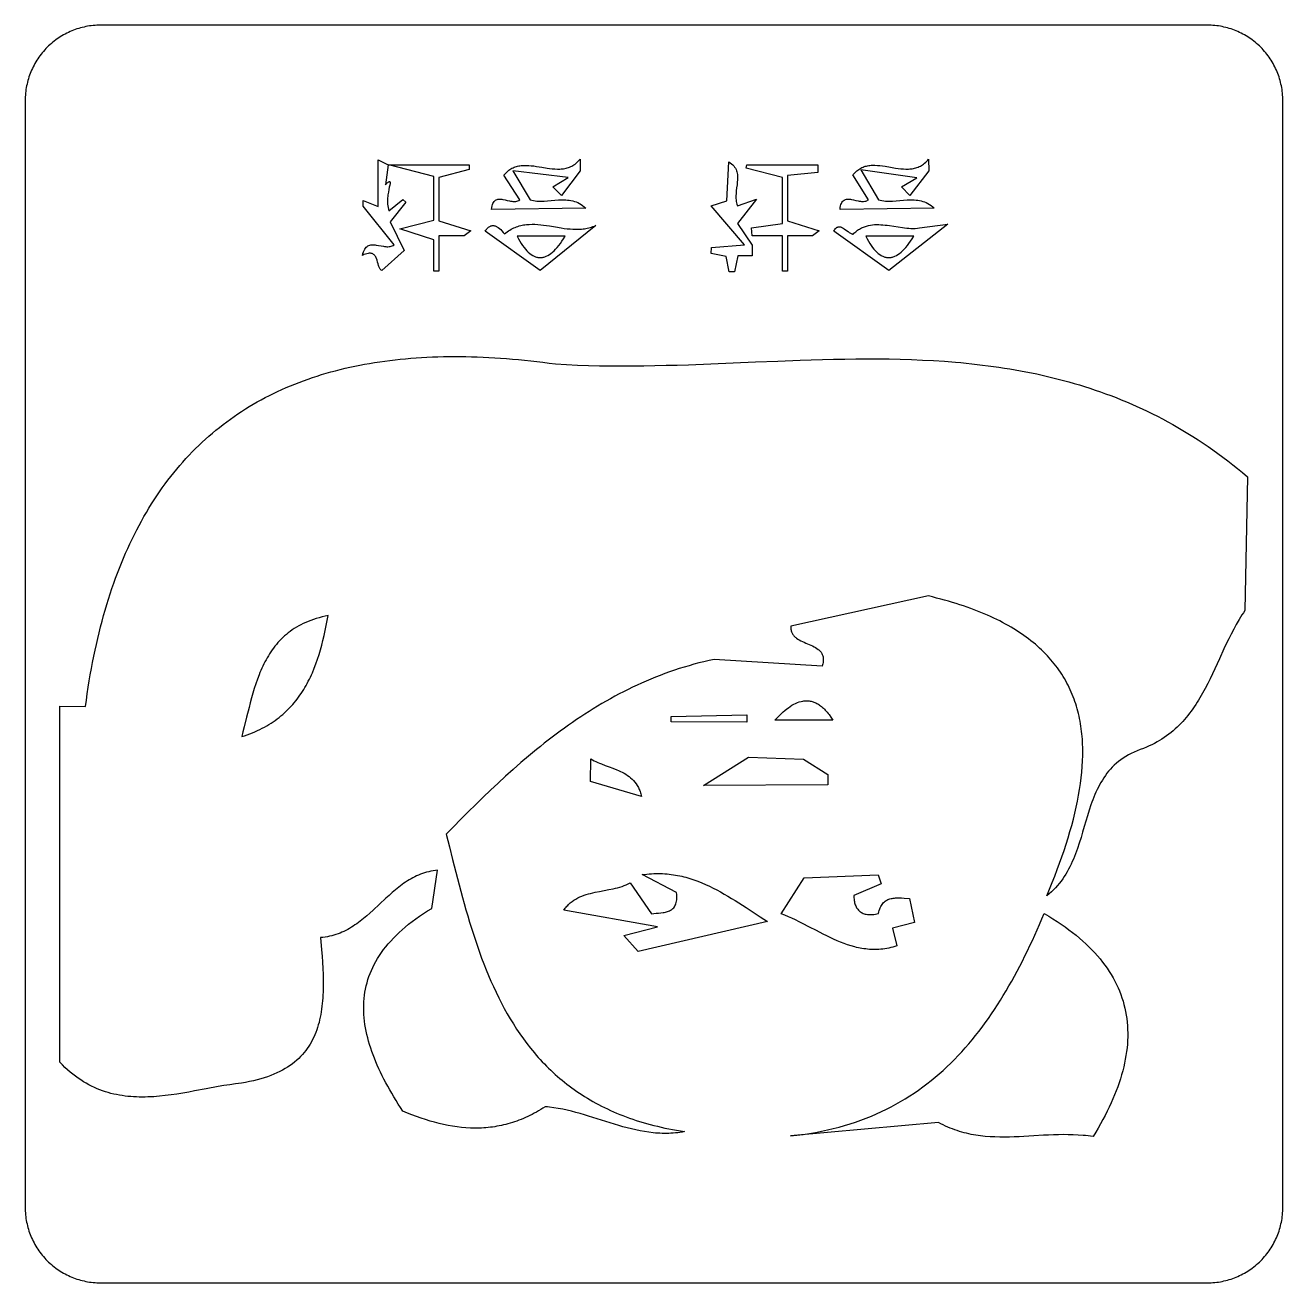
# Model space of a CAD drawing. Header units: metres. Extents: x 0 to 50, y 0 to 50.
import ezdxf

# ---------------------------------------------------------------- set-up
doc = ezdxf.new("R2010")
doc.units = ezdxf.units.M

msp = doc.modelspace()

# ---------------------------------------------------------------- linework, layer by layer
for points in [[(3, 0), (47, 0), (47, 0), (47.074492, 0.000924), (47.148761, 0.003687), (47.222779, 0.008277), (47.296513, 0.01468), (47.369934, 0.022884), (47.443009, 0.032877), (47.51571, 0.044646), (47.588004, 0.058177), (47.659861, 0.073458), (47.731251, 0.090477), (47.802143, 0.10922), (47.872505, 0.129676), (47.942308, 0.15183), (48.01152, 0.175671), (48.080111, 0.201186), (48.14805, 0.228361), (48.215307, 0.257185), (48.281849, 0.287645), (48.347648, 0.319727), (48.412671, 0.35342), (48.476889, 0.388709), (48.540271, 0.425584), (48.602785, 0.46403), (48.664402, 0.504035), (48.725089, 0.545587), (48.784818, 0.588672), (48.843556, 0.633279), (48.901274, 0.679394), (48.957939, 0.727004), (49.013523, 0.776097), (49.067994, 0.826659), (49.12132, 0.87868), (49.12132, 0.87868), (49.173341, 0.932006), (49.223903, 0.986477), (49.272996, 1.042061), (49.320606, 1.098726), (49.366721, 1.156444), (49.411328, 1.215182), (49.454413, 1.274911), (49.495965, 1.335598), (49.53597, 1.397215), (49.574416, 1.459729), (49.611291, 1.523111), (49.64658, 1.587329), (49.680273, 1.652352), (49.712355, 1.718151), (49.742815, 1.784693), (49.771639, 1.85195), (49.798814, 1.919889), (49.824329, 1.98848), (49.84817, 2.057692), (49.870324, 2.127495), (49.89078, 2.197857), (49.909523, 2.268749), (49.926542, 2.340139), (49.941823, 2.411996), (49.955354, 2.48429), (49.967123, 2.556991), (49.977116, 2.630066), (49.98532, 2.703487), (49.991723, 2.777221), (49.996313, 2.851239), (49.999076, 2.925508), (50, 3), (50, 47), (50, 47), (49.999076, 47.074492), (49.996313, 47.148761), (49.991723, 47.222779), (49.98532, 47.296513), (49.977116, 47.369934), (49.967123, 47.443009), (49.955354, 47.51571), (49.941823, 47.588004), (49.926542, 47.659861), (49.909523, 47.731251), (49.89078, 47.802143), (49.870324, 47.872505), (49.84817, 47.942308), (49.824329, 48.01152), (49.798814, 48.080111), (49.771639, 48.14805), (49.742815, 48.215307), (49.712355, 48.281849), (49.680273, 48.347648), (49.64658, 48.412671), (49.611291, 48.476889), (49.574416, 48.540271), (49.53597, 48.602785), (49.495965, 48.664402), (49.454413, 48.725089), (49.411328, 48.784818), (49.366721, 48.843556), (49.320606, 48.901274), (49.272996, 48.957939), (49.223903, 49.013523), (49.173341, 49.067994), (49.12132, 49.12132), (49.12132, 49.12132), (49.067994, 49.173341), (49.013523, 49.223903), (48.957939, 49.272996), (48.901274, 49.320606), (48.843556, 49.366721), (48.784818, 49.411328), (48.725089, 49.454413), (48.664402, 49.495965), (48.602785, 49.53597), (48.540271, 49.574416), (48.476889, 49.611291), (48.412671, 49.64658), (48.347648, 49.680273), (48.281849, 49.712355), (48.215307, 49.742815), (48.14805, 49.771639), (48.080111, 49.798814), (48.01152, 49.824329), (47.942308, 49.84817), (47.872505, 49.870324), (47.802143, 49.89078), (47.731251, 49.909523), (47.659861, 49.926542), (47.588004, 49.941823), (47.51571, 49.955354), (47.443009, 49.967123), (47.369934, 49.977116), (47.296513, 49.98532), (47.222779, 49.991723), (47.148761, 49.996313), (47.074492, 49.999076), (47, 50), (3, 50), (3, 50), (2.925508, 49.999076), (2.851239, 49.996313), (2.777221, 49.991723), (2.703487, 49.98532), (2.630066, 49.977116), (2.556991, 49.967123), (2.48429, 49.955354), (2.411996, 49.941823), (2.340139, 49.926542), (2.268749, 49.909523), (2.197857, 49.89078), (2.127495, 49.870324), (2.057692, 49.84817), (1.98848, 49.824329), (1.919889, 49.798814), (1.85195, 49.771639), (1.784693, 49.742815), (1.718151, 49.712355), (1.652352, 49.680273), (1.587329, 49.64658), (1.523111, 49.611291), (1.459729, 49.574416), (1.397215, 49.53597), (1.335598, 49.495965), (1.274911, 49.454413), (1.215182, 49.411328), (1.156444, 49.366721), (1.098726, 49.320606), (1.042061, 49.272996), (0.986477, 49.223903), (0.932006, 49.173341), (0.87868, 49.12132), (0.87868, 49.12132), (0.826659, 49.067994), (0.776097, 49.013523), (0.727004, 48.957939), (0.679394, 48.901274), (0.633279, 48.843556), (0.588672, 48.784818), (0.545587, 48.725089), (0.504035, 48.664402), (0.46403, 48.602785), (0.425584, 48.540271), (0.388709, 48.476889), (0.35342, 48.412671), (0.319727, 48.347648), (0.287645, 48.281849), (0.257185, 48.215307), (0.228361, 48.14805), (0.201186, 48.080111), (0.175671, 48.01152), (0.15183, 47.942308), (0.129676, 47.872505), (0.10922, 47.802143), (0.090477, 47.731251), (0.073458, 47.659861), (0.058177, 47.588004), (0.044646, 47.51571), (0.032877, 47.443009), (0.022884, 47.369934), (0.01468, 47.296513), (0.008277, 47.222779), (0.003687, 47.148761), (0.000924, 47.074492), (0, 47), (0, 3), (0, 3), (0.000924, 2.925508), (0.003687, 2.851239), (0.008277, 2.777221), (0.01468, 2.703487), (0.022884, 2.630066), (0.032877, 2.556991), (0.044646, 2.48429), (0.058177, 2.411996), (0.073458, 2.340139), (0.090477, 2.268749), (0.10922, 2.197857), (0.129676, 2.127495), (0.15183, 2.057692), (0.175671, 1.98848), (0.201186, 1.919889), (0.228361, 1.85195), (0.257185, 1.784694), (0.287645, 1.718151), (0.319727, 1.652352), (0.35342, 1.587329), (0.388709, 1.523111), (0.425584, 1.459729), (0.46403, 1.397215), (0.504035, 1.335598), (0.545587, 1.274911), (0.588672, 1.215182), (0.633279, 1.156444), (0.679394, 1.098726), (0.727004, 1.042061), (0.776097, 0.986477), (0.826659, 0.932006), (0.87868, 0.87868), (0.87868, 0.87868), (0.932006, 0.826659), (0.986477, 0.776097), (1.042061, 0.727004), (1.098726, 0.679394), (1.156444, 0.633279), (1.215182, 0.588672), (1.274911, 0.545587), (1.335598, 0.504035), (1.397215, 0.46403), (1.459729, 0.425584), (1.523111, 0.388709), (1.587329, 0.35342), (1.652352, 0.319727), (1.718151, 0.287645), (1.784693, 0.257185), (1.85195, 0.228361), (1.919889, 0.201186), (1.98848, 0.175671), (2.057692, 0.15183), (2.127495, 0.129676), (2.197857, 0.10922), (2.268749, 0.090477), (2.340139, 0.073458), (2.411996, 0.058177), (2.48429, 0.044646), (2.556991, 0.032877), (2.630066, 0.022884), (2.703487, 0.01468), (2.777221, 0.008277), (2.851239, 0.003687), (2.925508, 0.000924), (3, 0)], [(14.437426, 44.445166), (14.320734, 43.657373), (14.320734, 43.657373), (14.394664, 43.725554), (14.423727, 43.74934), (14.44795, 43.766592), (14.467653, 43.777565), (14.483158, 43.782511), (14.494785, 43.781683), (14.499244, 43.779182), (14.502855, 43.775333), (14.507688, 43.763715), (14.509606, 43.747082), (14.508928, 43.725686), (14.505977, 43.699781), (14.494534, 43.635453), (14.477844, 43.556121), (14.458472, 43.463809), (14.438984, 43.36054), (14.421945, 43.248338), (14.415147, 43.189518), (14.409923, 43.129224), (14.406595, 43.067708), (14.405483, 43.005224), (14.406908, 42.942023), (14.41119, 42.878359), (14.418651, 42.814485), (14.429612, 42.750653), (14.444392, 42.687117), (14.463313, 42.62413), (15.017829, 43.064131), (15.129036, 42.968128), (14.517785, 42.174886), (15.069406, 41.046475), (14.18117, 40.249212), (14.18117, 40.249212), (14.158259, 40.261692), (14.137818, 40.278061), (14.119589, 40.297972), (14.103318, 40.321073), (14.088749, 40.347018), (14.075627, 40.375457), (14.063696, 40.40604), (14.052701, 40.43842), (14.032496, 40.507172), (14.012969, 40.578922), (13.992076, 40.650877), (13.967773, 40.720248), (13.953705, 40.753091), (13.938017, 40.784242), (13.920456, 40.81335), (13.900765, 40.840068), (13.878688, 40.864046), (13.853972, 40.884936), (13.826359, 40.902388), (13.795594, 40.916053), (13.761423, 40.925583), (13.723589, 40.930629), (13.681838, 40.930842), (13.635913, 40.925873), (13.585559, 40.915373), (13.530522, 40.898992), (13.470544, 40.876383), (13.405371, 40.847197), (13.405371, 40.847197), (13.424588, 40.920717), (13.446539, 40.9857), (13.471082, 41.042609), (13.498075, 41.091911), (13.527375, 41.13407), (13.558841, 41.169551), (13.592329, 41.198818), (13.627697, 41.222336), (13.664803, 41.240571), (13.703504, 41.253986), (13.743659, 41.263048), (13.785123, 41.26822), (13.827756, 41.269967), (13.871415, 41.268755), (13.915956, 41.265049), (13.961239, 41.259312), (14.053457, 41.243607), (14.146929, 41.22536), (14.240517, 41.20829), (14.286998, 41.201358), (14.33308, 41.196115), (14.378622, 41.193025), (14.42348, 41.192554), (14.467512, 41.195165), (14.510577, 41.201325), (14.552531, 41.211497), (14.593232, 41.226147), (14.632537, 41.245739), (14.670305, 41.270738), (13.43328, 42.804631), (13.43328, 43.023158), (14.035768, 42.794249), (14.035768, 44.646328), (14.437426, 44.445166)], [(22.060959, 44.676304), (22.068939, 44.204621), (21.316199, 43.227765), (20.97693, 43.567596), (21.594164, 43.93855), (19.394103, 44.208801), (20.071127, 43.05648), (20.071127, 43.05648), (20.138614, 43.038855), (20.206845, 43.025113), (20.275756, 43.014912), (20.345286, 43.007911), (20.41537, 43.003769), (20.485945, 43.002144), (20.556949, 43.002695), (20.628317, 43.005079), (20.771894, 43.013984), (20.916171, 43.026127), (21.060642, 43.038777), (21.2048, 43.0492), (21.276604, 43.052723), (21.34814, 43.054666), (21.419344, 43.054686), (21.490155, 43.052442), (21.560507, 43.047592), (21.630339, 43.039796), (21.699587, 43.028711), (21.768187, 43.013996), (21.836077, 42.995309), (21.903192, 42.97231), (21.96947, 42.944656), (22.034848, 42.912007), (22.099262, 42.87402), (22.162649, 42.830354), (22.224946, 42.780667), (22.286089, 42.724619), (18.540552, 42.676399), (18.540552, 42.676399), (18.54937, 42.748216), (18.561567, 42.811597), (18.576974, 42.866998), (18.595423, 42.914878), (18.616746, 42.955692), (18.640773, 42.989897), (18.667336, 43.01795), (18.696267, 43.040308), (18.727397, 43.057427), (18.760558, 43.069764), (18.79558, 43.077777), (18.832296, 43.081921), (18.870536, 43.082654), (18.910132, 43.080432), (18.950916, 43.075712), (18.992718, 43.068952), (19.078706, 43.051133), (19.166746, 43.030631), (19.25549, 43.0111), (19.299704, 43.002841), (19.343589, 42.996194), (19.386975, 42.991617), (19.429695, 42.989566), (19.471579, 42.990499), (19.512459, 42.994872), (19.552166, 43.003141), (19.590532, 43.015764), (19.627388, 43.033197), (19.662565, 43.055897), (19.030146, 44.032675), (19.030146, 44.032675), (19.067226, 44.078526), (19.10525, 44.120959), (19.144191, 44.160083), (19.184017, 44.19601), (19.224698, 44.228849), (19.266205, 44.258711), (19.308508, 44.285706), (19.351577, 44.309945), (19.395381, 44.331539), (19.439891, 44.350597), (19.485077, 44.36723), (19.530909, 44.381549), (19.577357, 44.393664), (19.624391, 44.403686), (19.67198, 44.411724), (19.720096, 44.41789), (19.768707, 44.422294), (19.817785, 44.425046), (19.917219, 44.426036), (20.018158, 44.421745), (20.120362, 44.413056), (20.223591, 44.400852), (20.327606, 44.386016), (20.537034, 44.351987), (20.746728, 44.318036), (20.851075, 44.303299), (20.95477, 44.291232), (21.057573, 44.282718), (21.159244, 44.278642), (21.259543, 44.279886), (21.309103, 44.28278), (21.358231, 44.287335), (21.406896, 44.293662), (21.455068, 44.301872), (21.502717, 44.312074), (21.549814, 44.32438), (21.596328, 44.338899), (21.642229, 44.355743), (21.687488, 44.375021), (21.732074, 44.396844), (21.775958, 44.421322), (21.81911, 44.448567), (21.861499, 44.478688), (21.903095, 44.511796), (21.94387, 44.548001), (21.983792, 44.587413), (22.022832, 44.630144), (22.060959, 44.676304)], [(27.970158, 44.562924), (27.970158, 44.562924), (28.030588, 44.526142), (28.084058, 44.487236), (28.130945, 44.446305), (28.171624, 44.403447), (28.206472, 44.358761), (28.235863, 44.312345), (28.260174, 44.264298), (28.279782, 44.214718), (28.295061, 44.163703), (28.306387, 44.111353), (28.314137, 44.057765), (28.318686, 44.003039), (28.32041, 43.947272), (28.319685, 43.890563), (28.316887, 43.83301), (28.312392, 43.774713), (28.299813, 43.656276), (28.284956, 43.536041), (28.270827, 43.414795), (28.260433, 43.293326), (28.257576, 43.232754), (28.256781, 43.172421), (28.258423, 43.112427), (28.262878, 43.052869), (28.270522, 42.993846), (28.281732, 42.935457), (28.296881, 42.8778), (28.316348, 42.820973), (29.077078, 43.08599), (28.325156, 42.110195), (28.897135, 41.253171), (28.897135, 40.824247), (28.328119, 40.824247), (28.200945, 40.198902), (27.986692, 40.198902), (27.865182, 40.796394), (27.268679, 40.918105), (27.280221, 41.160347), (28.591905, 41.260601), (27.279099, 42.81347), (27.892989, 43.022343), (27.970158, 44.562924)], [(35.91818, 44.676304), (35.92616, 44.204621), (35.17342, 43.227765), (34.834151, 43.567596), (35.442806, 43.933394), (33.224539, 44.254454), (33.928348, 43.05648), (33.928348, 43.05648), (33.995835, 43.038855), (34.064066, 43.025113), (34.132977, 43.014912), (34.202507, 43.007911), (34.272591, 43.003769), (34.343166, 43.002144), (34.41417, 43.002695), (34.485538, 43.005079), (34.629115, 43.013984), (34.773392, 43.026127), (34.917863, 43.038777), (35.062021, 43.0492), (35.133825, 43.052723), (35.205361, 43.054666), (35.276565, 43.054686), (35.347376, 43.052442), (35.417728, 43.047592), (35.48756, 43.039796), (35.556808, 43.028711), (35.625408, 43.013996), (35.693298, 42.995309), (35.760413, 42.97231), (35.826691, 42.944656), (35.892069, 42.912007), (35.956483, 42.87402), (36.01987, 42.830354), (36.082167, 42.780667), (36.14331, 42.724619), (32.397773, 42.676399), (32.397773, 42.676399), (32.406591, 42.748216), (32.41879, 42.811598), (32.434203, 42.867004), (32.452663, 42.91489), (32.474004, 42.955715), (32.498058, 42.989938), (32.524658, 43.018015), (32.553639, 43.040404), (32.584833, 43.057564), (32.618073, 43.069953), (32.653193, 43.078028), (32.690026, 43.082247), (32.728404, 43.083069), (32.768161, 43.08095), (32.809131, 43.07635), (32.851146, 43.069725), (32.937645, 43.052235), (33.026323, 43.032142), (33.115847, 43.013111), (33.160509, 43.005138), (33.204882, 42.998804), (33.248799, 42.994568), (33.292093, 42.992885), (33.334598, 42.994216), (33.376146, 42.999017), (33.416571, 43.007747), (33.455706, 43.020863), (33.493384, 43.038823), (33.529439, 43.062086), (32.907, 44.045109), (32.907, 44.045109), (32.943173, 44.090387), (32.98032, 44.132263), (33.018411, 44.17085), (33.057414, 44.206255), (33.0973, 44.23859), (33.138039, 44.267965), (33.179599, 44.29449), (33.22195, 44.318275), (33.265062, 44.33943), (33.308905, 44.358066), (33.353448, 44.374292), (33.398661, 44.388219), (33.444512, 44.399956), (33.490973, 44.409615), (33.538012, 44.417305), (33.585599, 44.423136), (33.633704, 44.427219), (33.682296, 44.429663), (33.78082, 44.430077), (33.880927, 44.425259), (33.982376, 44.416091), (34.084921, 44.403454), (34.188321, 44.388229), (34.396709, 44.353542), (34.605593, 44.319078), (34.709613, 44.304133), (34.813027, 44.291887), (34.915592, 44.283223), (35.017064, 44.279021), (35.117201, 44.280163), (35.166692, 44.283013), (35.215759, 44.28753), (35.264369, 44.293822), (35.312494, 44.302002), (35.360102, 44.312178), (35.407164, 44.324462), (35.453648, 44.338962), (35.499525, 44.35579), (35.544763, 44.375055), (35.589334, 44.396868), (35.633205, 44.421339), (35.676347, 44.448577), (35.718729, 44.478694), (35.760321, 44.511799), (35.801093, 44.548002), (35.841013, 44.587414), (35.880053, 44.630144), (35.91818, 44.676304)], [(16.24489, 40.22076), (16.24489, 41.471268), (14.890617, 41.906569), (16.24489, 42.242341), (16.24489, 43.977496), (14.45702, 44.445166), (17.650695, 44.445166), (17.647568, 44.255999), (16.445719, 43.94162), (16.445719, 42.22208), (17.712542, 41.828748), (17.449866, 41.628896), (16.445719, 41.628896), (16.445719, 40.22076), (16.24489, 40.22076)], [(30.102111, 40.22076), (30.102111, 41.628896), (28.897135, 41.628896), (28.881172, 41.945182), (30.102111, 42.115037), (30.102111, 43.949656), (28.664228, 44.320313), (28.696306, 44.445166), (31.507916, 44.445166), (31.517415, 44.141278), (30.30294, 44.0286), (30.30294, 42.22208), (31.569762, 41.828748), (31.307087, 41.628896), (30.30294, 41.628896), (30.30294, 40.22076), (30.102111, 40.22076)], [(22.68351, 42.03961), (20.479213, 40.2465), (18.293183, 41.812241), (18.293183, 41.812241), (18.314653, 41.845278), (18.336349, 41.875426), (18.358264, 41.902739), (18.38039, 41.927269), (18.402719, 41.949071), (18.425244, 41.968197), (18.447957, 41.984701), (18.47085, 41.998636), (18.493915, 42.010056), (18.517145, 42.019013), (18.540531, 42.02556), (18.564066, 42.029753), (18.587743, 42.031642), (18.611553, 42.031282), (18.635489, 42.028727), (18.659543, 42.024028), (18.683707, 42.017241), (18.707973, 42.008417), (18.732334, 41.997611), (18.756782, 41.984874), (18.781309, 41.970262), (18.805908, 41.953827), (18.855288, 41.915701), (18.90486, 41.870923), (18.954563, 41.819918), (19.004333, 41.763114), (19.05411, 41.700937), (19.05411, 41.700937), (19.106336, 41.743278), (19.158897, 41.782662), (19.211786, 41.819174), (19.264993, 41.852902), (19.318507, 41.88393), (19.372321, 41.912346), (19.426424, 41.938235), (19.480807, 41.961684), (19.535461, 41.982779), (19.590376, 42.001606), (19.645543, 42.018252), (19.700953, 42.032801), (19.756596, 42.045342), (19.812462, 42.055959), (19.868543, 42.064739), (19.924829, 42.071769), (19.98131, 42.077134), (20.037978, 42.08092), (20.151834, 42.084103), (20.266322, 42.082006), (20.381367, 42.07532), (20.496893, 42.064733), (20.612827, 42.050936), (20.729092, 42.034617), (20.845613, 42.016467), (21.079124, 41.97743), (21.312758, 41.93934), (21.429434, 41.922374), (21.545916, 41.907714), (21.662128, 41.896049), (21.777995, 41.888068), (21.893443, 41.884462), (22.008395, 41.885919), (22.065663, 41.888761), (22.122778, 41.893129), (22.179732, 41.899107), (22.236515, 41.906782), (22.293118, 41.916239), (22.349532, 41.927567), (22.405747, 41.940849), (22.461754, 41.956173), (22.517543, 41.973625), (22.573105, 41.993291), (22.62843, 42.015257), (22.68351, 42.03961)], [(36.678302, 42.086239), (34.336434, 40.2465), (32.150404, 41.812757), (32.150404, 41.812757), (32.171874, 41.850258), (32.19357, 41.882574), (32.215485, 41.909959), (32.237612, 41.932663), (32.259943, 41.950939), (32.282471, 41.965039), (32.305187, 41.975214), (32.328084, 41.981716), (32.351155, 41.984797), (32.374391, 41.984709), (32.397786, 41.981702), (32.421332, 41.976031), (32.44502, 41.967945), (32.468844, 41.957697), (32.516869, 41.931721), (32.565343, 41.900118), (32.614208, 41.864901), (32.712862, 41.791686), (32.762531, 41.757716), (32.812345, 41.728189), (32.837288, 41.715722), (32.862245, 41.705122), (32.887208, 41.696639), (32.91217, 41.690526), (32.91217, 41.690526), (32.948177, 41.725598), (32.984508, 41.758632), (33.021157, 41.78968), (33.058115, 41.81879), (33.095375, 41.846015), (33.132929, 41.871405), (33.17077, 41.89501), (33.208889, 41.916882), (33.24728, 41.93707), (33.285934, 41.955626), (33.324843, 41.972599), (33.364002, 41.988041), (33.443032, 42.014533), (33.522963, 42.035508), (33.603735, 42.051369), (33.685285, 42.062522), (33.767553, 42.069373), (33.850477, 42.072325), (33.933996, 42.071784), (34.01805, 42.068155), (34.102577, 42.061843), (34.187515, 42.053253), (34.272804, 42.042791), (34.358382, 42.03086), (34.530162, 42.004215), (34.702366, 41.976558), (34.874504, 41.95113), (34.960395, 41.940264), (35.046087, 41.931171), (35.131517, 41.924254), (35.216625, 41.91992), (35.30135, 41.918573), (35.385629, 41.920618), (35.469403, 41.926461), (35.55261, 41.936505), (36.678302, 42.086239)], [(19.558573, 41.606809), (19.558573, 41.606809), (19.61221, 41.504193), (19.666416, 41.408198), (19.721174, 41.318823), (19.776465, 41.236068), (19.832271, 41.159934), (19.888574, 41.09042), (19.945354, 41.027526), (20.002594, 40.971253), (20.060276, 40.9216), (20.11838, 40.878568), (20.176889, 40.842156), (20.206289, 40.826432), (20.235784, 40.812364), (20.26537, 40.799951), (20.295046, 40.789193), (20.32481, 40.78009), (20.354658, 40.772642), (20.38459, 40.766849), (20.414601, 40.762711), (20.444691, 40.760228), (20.474857, 40.759401), (20.505096, 40.760228), (20.535407, 40.762711), (20.565786, 40.766849), (20.596232, 40.772642), (20.626743, 40.78009), (20.657315, 40.789193), (20.687947, 40.799951), (20.718637, 40.812364), (20.78018, 40.842156), (20.841924, 40.878568), (20.903853, 40.9216), (20.965947, 40.971253), (21.028189, 41.027526), (21.090559, 41.09042), (21.153039, 41.159934), (21.215611, 41.236068), (21.278257, 41.318823), (21.340958, 41.408198), (21.403695, 41.504193), (21.466452, 41.606809), (19.558573, 41.606809)], [(33.415794, 41.606809), (33.415794, 41.606809), (33.469431, 41.504193), (33.523637, 41.408198), (33.578395, 41.318823), (33.633686, 41.236068), (33.689492, 41.159934), (33.745795, 41.09042), (33.802575, 41.027526), (33.859815, 40.971253), (33.917497, 40.9216), (33.975601, 40.878568), (34.03411, 40.842156), (34.06351, 40.826432), (34.093005, 40.812364), (34.122591, 40.799951), (34.152267, 40.789193), (34.182031, 40.78009), (34.211879, 40.772642), (34.241811, 40.766849), (34.271822, 40.762711), (34.301912, 40.760228), (34.332078, 40.759401), (34.362317, 40.760228), (34.392628, 40.762711), (34.423007, 40.766849), (34.453453, 40.772642), (34.483964, 40.78009), (34.514536, 40.789193), (34.545168, 40.799951), (34.575858, 40.812364), (34.637401, 40.842156), (34.699145, 40.878568), (34.761074, 40.9216), (34.823168, 40.971253), (34.88541, 41.027526), (34.94778, 41.09042), (35.01026, 41.159934), (35.072832, 41.236068), (35.135478, 41.318823), (35.198179, 41.408198), (35.260916, 41.504193), (35.323673, 41.606809), (33.415794, 41.606809)], [(40.614368, 15.387765), (40.614368, 15.387765), (40.723661, 15.650108), (40.829461, 15.910975), (40.931659, 16.17032), (41.03014, 16.428099), (41.124794, 16.684265), (41.215509, 16.938773), (41.302172, 17.191577), (41.384672, 17.442633), (41.462897, 17.691894), (41.536735, 17.939315), (41.606074, 18.18485), (41.670801, 18.428454), (41.730806, 18.670082), (41.785976, 18.909688), (41.8362, 19.147226), (41.881365, 19.382651), (41.921359, 19.615917), (41.956071, 19.84698), (41.985388, 20.075792), (42.009199, 20.302309), (42.027392, 20.526486), (42.039855, 20.748277), (42.046475, 20.967635), (42.04756, 21.076389), (42.047142, 21.184517), (42.045207, 21.292015), (42.041742, 21.398876), (42.036733, 21.505095), (42.030165, 21.610666), (42.022025, 21.715584), (42.012298, 21.819843), (42.000971, 21.923437), (41.988029, 22.026361), (41.973459, 22.128608), (41.957247, 22.230173), (41.939378, 22.331051), (41.919839, 22.431236), (41.898616, 22.530721), (41.875694, 22.629502), (41.85106, 22.727573), (41.824699, 22.824928), (41.796598, 22.921561), (41.766743, 23.017466), (41.73512, 23.112639), (41.701714, 23.207072), (41.666512, 23.300761), (41.629499, 23.3937), (41.590663, 23.485884), (41.549988, 23.577305), (41.507461, 23.66796), (41.463067, 23.757841), (41.416794, 23.846944), (41.368626, 23.935263), (41.31855, 24.022791), (41.266552, 24.109524), (41.212617, 24.195456), (41.156733, 24.28058), (41.098884, 24.364892), (41.039057, 24.448386), (40.977238, 24.531055), (40.913413, 24.612894), (40.847567, 24.693898), (40.779688, 24.774061), (40.70976, 24.853377), (40.63777, 24.93184), (40.563705, 25.009445), (40.487549, 25.086186), (40.409289, 25.162058), (40.328911, 25.237054), (40.246401, 25.311169), (40.161745, 25.384398), (40.074928, 25.456734), (39.985938, 25.528172), (39.89476, 25.598706), (39.80138, 25.668331), (39.705784, 25.737041), (39.607957, 25.80483), (39.507887, 25.871692), (39.405559, 25.937622), (39.300959, 26.002614), (39.194073, 26.066663), (39.084887, 26.129762), (38.973387, 26.191906), (38.859559, 26.25309), (38.743389, 26.313307), (38.624864, 26.372553), (38.503968, 26.43082), (38.380689, 26.488105), (38.255012, 26.5444), (38.126922, 26.5997), (37.996407, 26.654), (37.863453, 26.707293), (37.728044, 26.759575), (37.590167, 26.810839), (37.449809, 26.86108), (37.306955, 26.910292), (37.161591, 26.95847), (37.013704, 27.005607), (36.863278, 27.051698), (36.710301, 27.096738), (36.554758, 27.14072), (36.396635, 27.183639), (36.235919, 27.225489), (36.072595, 27.266265), (35.906649, 27.30596), (30.44255, 26.10428), (30.44255, 26.10428), (30.441152, 26.063438), (30.442133, 26.024401), (30.445411, 25.987104), (30.450903, 25.951485), (30.458526, 25.917482), (30.468195, 25.885031), (30.479829, 25.85407), (30.493343, 25.824536), (30.508656, 25.796368), (30.525684, 25.769501), (30.544343, 25.743873), (30.564551, 25.719422), (30.586224, 25.696085), (30.60928, 25.673798), (30.633635, 25.652501), (30.659206, 25.632129), (30.713664, 25.593912), (30.77199, 25.558646), (30.833517, 25.52583), (30.897583, 25.494961), (30.96352, 25.465539), (31.030665, 25.437062), (31.165919, 25.380937), (31.232697, 25.352286), (31.298023, 25.322573), (31.361232, 25.291298), (31.421659, 25.257959), (31.47864, 25.222055), (31.531508, 25.183083), (31.556193, 25.162291), (31.5796, 25.140543), (31.601647, 25.117778), (31.62225, 25.093933), (31.641327, 25.068945), (31.658794, 25.042751), (31.674568, 25.015289), (31.688566, 24.986496), (31.700705, 24.95631), (31.710902, 24.924667), (31.719074, 24.891505), (31.725137, 24.856761), (31.729008, 24.820373), (31.730605, 24.782278), (31.729844, 24.742413), (31.726642, 24.700716), (31.720916, 24.657123), (31.712583, 24.611573), (31.70156, 24.564002), (31.687764, 24.514348), (27.39194, 24.785879), (27.39194, 24.785879), (27.188689, 24.741331), (26.98711, 24.69402), (26.78718, 24.643982), (26.588875, 24.591252), (26.392169, 24.535866), (26.19704, 24.477859), (26.003461, 24.417266), (25.81141, 24.354123), (25.620862, 24.288465), (25.431792, 24.220326), (25.244176, 24.149743), (25.05799, 24.076751), (24.873209, 24.001385), (24.689809, 23.92368), (24.507767, 23.843672), (24.327056, 23.761395), (24.147654, 23.676886), (23.969536, 23.59018), (23.792677, 23.501311), (23.617054, 23.410316), (23.442641, 23.317229), (23.269415, 23.222086), (23.097351, 23.124922), (22.926425, 23.025772), (22.756612, 22.924672), (22.587889, 22.821657), (22.42023, 22.716762), (22.253612, 22.610023), (22.08801, 22.501475), (21.923401, 22.391153), (21.759758, 22.279093), (21.59706, 22.165329), (21.435279, 22.049898), (21.274394, 21.932834), (21.114379, 21.814172), (20.95521, 21.693949), (20.796862, 21.572199), (20.639312, 21.448958), (20.482535, 21.324261), (20.326506, 21.198143), (20.171202, 21.070639), (20.016598, 20.941786), (19.709392, 20.68017), (19.404694, 20.413576), (19.10231, 20.142289), (18.802044, 19.86659), (18.503703, 19.586761), (18.207092, 19.303085), (17.912015, 19.015844), (17.618279, 18.725321), (17.325689, 18.431799), (17.03405, 18.135559), (16.743168, 17.836884), (16.743168, 17.836884), (16.867109, 17.330753), (16.99201, 16.825543), (17.118885, 16.322043), (17.248745, 15.821041), (17.382606, 15.323329), (17.451352, 15.075953), (17.521479, 14.829695), (17.593111, 14.584654), (17.666377, 14.340928), (17.741403, 14.098617), (17.818314, 13.857819), (17.897239, 13.618632), (17.978304, 13.381156), (18.061634, 13.145488), (18.147358, 12.911729), (18.235601, 12.679975), (18.32649, 12.450327), (18.420152, 12.222882), (18.516714, 11.997739), (18.616302, 11.774998), (18.719042, 11.554756), (18.825062, 11.337113), (18.934487, 11.122167), (19.047446, 10.910017), (19.164063, 10.70076), (19.284467, 10.494498), (19.408783, 10.291326), (19.537139, 10.091346), (19.66966, 9.894654), (19.806473, 9.70135), (19.947706, 9.511533), (20.093485, 9.325301), (20.168118, 9.23356), (20.243936, 9.142753), (20.320953, 9.052891), (20.399186, 8.963987), (20.47865, 8.876054), (20.559361, 8.789103), (20.641336, 8.703147), (20.724589, 8.618198), (20.809137, 8.534269), (20.894996, 8.451372), (20.982181, 8.369519), (21.070709, 8.288723), (21.160594, 8.208996), (21.251853, 8.13035), (21.344503, 8.052798), (21.438557, 7.976352), (21.534033, 7.901024), (21.630946, 7.826827), (21.729312, 7.753772), (21.829147, 7.681873), (21.930467, 7.611142), (22.033288, 7.541591), (22.137624, 7.473232), (22.243493, 7.406078), (22.35091, 7.34014), (22.459891, 7.275433), (22.570451, 7.211966), (22.682607, 7.149754), (22.796374, 7.088808), (22.911768, 7.029141), (23.028806, 6.970764), (23.147502, 6.913691), (23.267873, 6.857934), (23.389934, 6.803505), (23.513702, 6.750416), (23.639192, 6.69868), (23.766419, 6.648308), (23.895401, 6.599315), (24.026152, 6.55171), (24.158689, 6.505508), (24.293027, 6.46072), (24.429182, 6.417359), (24.56717, 6.375437), (24.707007, 6.334966), (24.848708, 6.295959), (24.99229, 6.258428), (25.137768, 6.222385), (25.285159, 6.187843), (25.434477, 6.154814), (25.585739, 6.123311), (25.73896, 6.093345), (25.894157, 6.064929), (26.051346, 6.038075), (26.210541, 6.012796), (26.210541, 6.012796), (26.120612, 5.996115), (26.030942, 5.98171), (25.941525, 5.969522), (25.852352, 5.95949), (25.763416, 5.951552), (25.674709, 5.945648), (25.586226, 5.941718), (25.497957, 5.9397), (25.409897, 5.939533), (25.322036, 5.941158), (25.234369, 5.944512), (25.146888, 5.949535), (25.059585, 5.956167), (24.972453, 5.964347), (24.798673, 5.985105), (24.625489, 6.011324), (24.452842, 6.042518), (24.280673, 6.078199), (24.108924, 6.117881), (23.937536, 6.161079), (23.76645, 6.207305), (23.595608, 6.256074), (23.424949, 6.306898), (23.083951, 6.412767), (22.742985, 6.521023), (22.40158, 6.627773), (22.230567, 6.679368), (22.059268, 6.729127), (21.887624, 6.776564), (21.715576, 6.821192), (21.543067, 6.862526), (21.370036, 6.900078), (21.196425, 6.933363), (21.022176, 6.961893), (20.847229, 6.985183), (20.759476, 6.994711), (20.671526, 7.002746), (20.671526, 7.002746), (20.58521, 6.946579), (20.498828, 6.892517), (20.412382, 6.84054), (20.325872, 6.790628), (20.239296, 6.742762), (20.152656, 6.696921), (20.065951, 6.653086), (19.979182, 6.611237), (19.892348, 6.571354), (19.805449, 6.533416), (19.718486, 6.497405), (19.631458, 6.463301), (19.544366, 6.431082), (19.45721, 6.400731), (19.369989, 6.372226), (19.282703, 6.345548), (19.195353, 6.320676), (19.107939, 6.297592), (19.020461, 6.276276), (18.932918, 6.256706), (18.845311, 6.238865), (18.75764, 6.22273), (18.669904, 6.208284), (18.582105, 6.195506), (18.494241, 6.184375), (18.406313, 6.174873), (18.318321, 6.166979), (18.230265, 6.160674), (18.142145, 6.155937), (18.053961, 6.152749), (17.965713, 6.151089), (17.877402, 6.150939), (17.700586, 6.155086), (17.523516, 6.165031), (17.34619, 6.180614), (17.168609, 6.201676), (16.990774, 6.22806), (16.812684, 6.259605), (16.63434, 6.296153), (16.455742, 6.337545), (16.27689, 6.383622), (16.097785, 6.434226), (15.918427, 6.489196), (15.738816, 6.548374), (15.558951, 6.611602), (15.378835, 6.67872), (15.198466, 6.749569), (15.017845, 6.823991), (15.017845, 6.823991), (14.924115, 6.966959), (14.832724, 7.109566), (14.74373, 7.251803), (14.657191, 7.393661), (14.573166, 7.535131), (14.491713, 7.676205), (14.412891, 7.816875), (14.336757, 7.957132), (14.263369, 8.096967), (14.192787, 8.236372), (14.125068, 8.375338), (14.060271, 8.513857), (13.998453, 8.65192), (13.939674, 8.789518), (13.883991, 8.926644), (13.831463, 9.063288), (13.782147, 9.199442), (13.736103, 9.335097), (13.693389, 9.470245), (13.654062, 9.604877), (13.618181, 9.738984), (13.585804, 9.872559), (13.55699, 10.005592), (13.531797, 10.138075), (13.510283, 10.27), (13.492506, 10.401357), (13.478525, 10.532139), (13.468397, 10.662336), (13.462182, 10.79194), (13.459938, 10.920943), (13.461722, 11.049336), (13.467593, 11.177111), (13.477609, 11.304258), (13.491829, 11.43077), (13.51031, 11.556637), (13.533112, 11.681852), (13.560292, 11.806405), (13.591908, 11.930289), (13.62802, 12.053494), (13.668684, 12.176011), (13.71396, 12.297834), (13.763905, 12.418952), (13.818579, 12.539357), (13.878038, 12.659041), (13.942343, 12.777996), (14.011549, 12.896211), (14.085717, 13.01368), (14.164904, 13.130394), (14.249169, 13.246343), (14.33857, 13.361519), (14.433164, 13.475915), (14.533011, 13.58952), (14.638169, 13.702328), (14.748695, 13.814328), (14.864649, 13.925513), (14.986088, 14.035874), (15.11307, 14.145402), (15.245655, 14.25409), (15.3839, 14.361927), (15.527863, 14.468906), (15.677603, 14.575019), (15.833178, 14.680256), (15.994647, 14.784609), (16.162067, 14.888069), (16.398657, 16.402034), (16.398657, 16.402034), (16.307863, 16.392503), (16.218855, 16.379857), (16.131574, 16.364198), (16.045961, 16.345628), (15.961957, 16.324246), (15.879504, 16.300154), (15.798544, 16.273453), (15.719017, 16.244245), (15.640865, 16.21263), (15.564029, 16.178709), (15.488451, 16.142583), (15.414072, 16.104354), (15.340833, 16.064123), (15.268675, 16.02199), (15.197541, 15.978057), (15.12737, 15.932425), (15.058106, 15.885194), (14.989688, 15.836467), (14.922058, 15.786343), (14.855158, 15.734924), (14.723313, 15.628607), (14.593682, 15.518322), (14.465796, 15.404878), (14.339185, 15.289085), (14.087915, 15.053682), (13.836116, 14.818582), (13.708845, 14.703167), (13.580034, 14.590254), (13.449213, 14.48065), (13.315914, 14.375164), (13.248188, 14.324219), (13.179667, 14.274606), (13.110291, 14.226427), (13.040002, 14.179783), (12.968742, 14.134775), (12.896451, 14.091504), (12.823072, 14.050071), (12.748544, 14.010578), (12.67281, 13.973124), (12.595812, 13.937812), (12.517489, 13.904743), (12.437785, 13.874017), (12.356639, 13.845736), (12.273994, 13.82), (12.18979, 13.796911), (12.10397, 13.776569), (12.016474, 13.759077), (11.927243, 13.744534), (11.83622, 13.733043), (11.743345, 13.724703), (11.743345, 13.724703), (11.784181, 13.232618), (11.802614, 12.987745), (11.818813, 12.744144), (11.832097, 12.502186), (11.841783, 12.262239), (11.847188, 12.024675), (11.847629, 11.789863), (11.845775, 11.673604), (11.842425, 11.558172), (11.837492, 11.443613), (11.830892, 11.329973), (11.82254, 11.217298), (11.812349, 11.105635), (11.800235, 10.99503), (11.786113, 10.885529), (11.769896, 10.777177), (11.751501, 10.670023), (11.730841, 10.564111), (11.707831, 10.459488), (11.682385, 10.3562), (11.65442, 10.254294), (11.623848, 10.153815), (11.590586, 10.05481), (11.554547, 9.957325), (11.515646, 9.861407), (11.473799, 9.767101), (11.428919, 9.674453), (11.380921, 9.583511), (11.32972, 9.49432), (11.275231, 9.406927), (11.217369, 9.321377), (11.156048, 9.237717), (11.091182, 9.155993), (11.022687, 9.076251), (10.950477, 8.998538), (10.874467, 8.9229), (10.794572, 8.849383), (10.710706, 8.778033), (10.622783, 8.708897), (10.53072, 8.64202), (10.434429, 8.57745), (10.333827, 8.515231), (10.228827, 8.455411), (10.119345, 8.398036), (10.005295, 8.343152), (9.886592, 8.290804), (9.76315, 8.24104), (9.634884, 8.193906), (9.501709, 8.149447), (9.36354, 8.10771), (9.22029, 8.068742), (9.071876, 8.032588), (8.918211, 7.999295), (8.759211, 7.968908), (8.59479, 7.941475), (8.59479, 7.941475), (8.363553, 7.912069), (8.131783, 7.878265), (7.899567, 7.84086), (7.666997, 7.800652), (7.201152, 7.715011), (6.734967, 7.627714), (6.501972, 7.585437), (6.269161, 7.545135), (6.036624, 7.507606), (5.804451, 7.473647), (5.572733, 7.444053), (5.341559, 7.419622), (5.226204, 7.409592), (5.111019, 7.401151), (4.996014, 7.394399), (4.881202, 7.389435), (4.766593, 7.386359), (4.652199, 7.385272), (4.538031, 7.386271), (4.4241, 7.389458), (4.310417, 7.39493), (4.196994, 7.402789), (4.083841, 7.413134), (3.970971, 7.426064), (3.858394, 7.441678), (3.746122, 7.460077), (3.634165, 7.48136), (3.522535, 7.505626), (3.411244, 7.532975), (3.300302, 7.563507), (3.18972, 7.597322), (3.079511, 7.634518), (2.969685, 7.675195), (2.860253, 7.719454), (2.751227, 7.767393), (2.642617, 7.819112), (2.534436, 7.874711), (2.426694, 7.93429), (2.319403, 7.997947), (2.212574, 8.065783), (2.106217, 8.137896), (2.000345, 8.214388), (1.894968, 8.295357), (1.790099, 8.380902), (1.685747, 8.471124), (1.581924, 8.566122), (1.478642, 8.665995), (1.375911, 8.770843), (1.383632, 22.920813), (2.398077, 22.906555), (2.398077, 22.906555), (2.432732, 23.165839), (2.469291, 23.422514), (2.507752, 23.676584), (2.54811, 23.928055), (2.590362, 24.17693), (2.634504, 24.423216), (2.680533, 24.666915), (2.728445, 24.908035), (2.778236, 25.146578), (2.829903, 25.382551), (2.883443, 25.615958), (2.93885, 25.846803), (2.996123, 26.075092), (3.055257, 26.30083), (3.116249, 26.524021), (3.179094, 26.744669), (3.24379, 26.962781), (3.310333, 27.17836), (3.378719, 27.391412), (3.448945, 27.601941), (3.521007, 27.809953), (3.594901, 28.015451), (3.670623, 28.218441), (3.748171, 28.418928), (3.82754, 28.616916), (3.908727, 28.812411), (3.991728, 29.005417), (4.076539, 29.195938), (4.163158, 29.383981), (4.25158, 29.569549), (4.341802, 29.752647), (4.43382, 29.933281), (4.52763, 30.111455), (4.623229, 30.287173), (4.720613, 30.460442), (4.819779, 30.631265), (4.920723, 30.799647), (5.023442, 30.965593), (5.127931, 31.129109), (5.234187, 31.290198), (5.342207, 31.448866), (5.451986, 31.605117), (5.563522, 31.758957), (5.67681, 31.91039), (5.791848, 32.05942), (5.908631, 32.206054), (6.027155, 32.350295), (6.147418, 32.492148), (6.269415, 32.631619), (6.393144, 32.768712), (6.518599, 32.903432), (6.645778, 33.035783), (6.774677, 33.165771), (6.905293, 33.2934), (7.037621, 33.418676), (7.171659, 33.541602), (7.307402, 33.662184), (7.444847, 33.780427), (7.583991, 33.896336), (7.724829, 34.009915), (7.867358, 34.121169), (8.011574, 34.230102), (8.157475, 34.336721), (8.305055, 34.441029), (8.454312, 34.543032), (8.605243, 34.642734), (8.757842, 34.74014), (8.912107, 34.835254), (9.068035, 34.928083), (9.22562, 35.01863), (9.384861, 35.106901), (9.545753, 35.192899), (9.708292, 35.276631), (9.872475, 35.3581), (10.038299, 35.437312), (10.20576, 35.514272), (10.374853, 35.588984), (10.545576, 35.661453), (10.717925, 35.731684), (10.891897, 35.799682), (11.067487, 35.865451), (11.244692, 35.928997), (11.423508, 35.990324), (11.603932, 36.049437), (11.78596, 36.106341), (11.969589, 36.161041), (12.154814, 36.213541), (12.341633, 36.263847), (12.530042, 36.311963), (12.720036, 36.357894), (12.911613, 36.401644), (13.104769, 36.44322), (13.2995, 36.482625), (13.495803, 36.519864), (13.693673, 36.554942), (13.893108, 36.587864), (14.094103, 36.618635), (14.296656, 36.64726), (14.500762, 36.673743), (14.706418, 36.69809), (14.91362, 36.720304), (15.122364, 36.740391), (15.332648, 36.758356), (15.544466, 36.774204), (15.757817, 36.787939), (15.972696, 36.799566), (16.189099, 36.80909), (16.407023, 36.816516), (16.626464, 36.821849), (16.847418, 36.825093), (17.069883, 36.826253), (17.293854, 36.825335), (17.519328, 36.822343), (17.746301, 36.817281), (17.97477, 36.810155), (18.20473, 36.800969), (18.436178, 36.789729), (18.669112, 36.776439), (18.903526, 36.761103), (19.139417, 36.743728), (19.376783, 36.724317), (19.615618, 36.702875), (19.85592, 36.679408), (20.097685, 36.653919), (20.340909, 36.626414), (20.585589, 36.596899), (20.831721, 36.565376), (21.079302, 36.531852), (21.079302, 36.531852), (21.515956, 36.506989), (21.953508, 36.48726), (22.391904, 36.472346), (22.83109, 36.461931), (23.271012, 36.455696), (23.711617, 36.453323), (24.15285, 36.454495), (24.594658, 36.458894), (25.036986, 36.466202), (25.479782, 36.476101), (25.92299, 36.488274), (26.366558, 36.502402), (27.254555, 36.535253), (28.143343, 36.572113), (29.032491, 36.610439), (29.921567, 36.647689), (30.810141, 36.681319), (31.254105, 36.695983), (31.697781, 36.708788), (32.141117, 36.719418), (32.584058, 36.727553), (33.02655, 36.732877), (33.46854, 36.735071), (33.909973, 36.733819), (34.350796, 36.728801), (34.790955, 36.7197), (35.230396, 36.706198), (35.669065, 36.687978), (36.106908, 36.664722), (36.543871, 36.636112), (36.979902, 36.601829), (37.19755, 36.582462), (37.414944, 36.561557), (37.632079, 36.539075), (37.848946, 36.514977), (38.065539, 36.489223), (38.281853, 36.461772), (38.497878, 36.432586), (38.71361, 36.401624), (38.929041, 36.368846), (39.144165, 36.334214), (39.358975, 36.297687), (39.573463, 36.259226), (39.787624, 36.21879), (40.001451, 36.176341), (40.214937, 36.131838), (40.428075, 36.085242), (40.640858, 36.036512), (40.85328, 35.98561), (41.065334, 35.932495), (41.277013, 35.877128), (41.488311, 35.819469), (41.699221, 35.759479), (41.909735, 35.697116), (42.119848, 35.632343), (42.329553, 35.565119), (42.538842, 35.495404), (42.747709, 35.423159), (42.956148, 35.348344), (43.164152, 35.270919), (43.371713, 35.190845), (43.578826, 35.108081), (43.785483, 35.022588), (43.991678, 34.934327), (44.197404, 34.843257), (44.402654, 34.749339), (44.607422, 34.652533), (44.8117, 34.5528), (45.015483, 34.450099), (45.218763, 34.344391), (45.421533, 34.235636), (45.623787, 34.123795), (45.825519, 34.008828), (46.026721, 33.890695), (46.227386, 33.769356), (46.427509, 33.644771), (46.627081, 33.516902), (46.826098, 33.385707), (47.024551, 33.251148), (47.222433, 33.113185), (47.41974, 32.971777), (47.616462, 32.826886), (47.812595, 32.678471), (48.008131, 32.526494), (48.203063, 32.370913), (48.397384, 32.211689), (48.591089, 32.048783), (48.493583, 26.731325), (48.493583, 26.731325), (48.433027, 26.641387), (48.373938, 26.550469), (48.316242, 26.458622), (48.259864, 26.365903), (48.150763, 26.17806), (48.046036, 25.987374), (47.945085, 25.794274), (47.84731, 25.599196), (47.752114, 25.40257), (47.658898, 25.204828), (47.47601, 24.807731), (47.293857, 24.411361), (47.201559, 24.214531), (47.107649, 24.019179), (47.011528, 23.825739), (46.912598, 23.634643), (46.810259, 23.446324), (46.703914, 23.261212), (46.649052, 23.169995), (46.592963, 23.079742), (46.535574, 22.990508), (46.476808, 22.902346), (46.416592, 22.81531), (46.354851, 22.729455), (46.291509, 22.644834), (46.226491, 22.561502), (46.159724, 22.479512), (46.091132, 22.39892), (46.020641, 22.319777), (45.948174, 22.24214), (45.873659, 22.166061), (45.797019, 22.091596), (45.71818, 22.018797), (45.637068, 21.947719), (45.553606, 21.878416), (45.467722, 21.810942), (45.379339, 21.745351), (45.288382, 21.681698), (45.194778, 21.620035), (45.098451, 21.560418), (44.999326, 21.502899), (44.897329, 21.447535), (44.792385, 21.394377), (44.684418, 21.343481), (44.573355, 21.294901), (44.459119, 21.248689), (44.459119, 21.248689), (44.328394, 21.203779), (44.20321, 21.155416), (44.083409, 21.103696), (43.968831, 21.048715), (43.859316, 20.990568), (43.754704, 20.92935), (43.654837, 20.865157), (43.559553, 20.798084), (43.468695, 20.728226), (43.382101, 20.655679), (43.299612, 20.580538), (43.221069, 20.502898), (43.146313, 20.422855), (43.075182, 20.340504), (43.007519, 20.25594), (42.943162, 20.16926), (42.881953, 20.080557), (42.823732, 19.989928), (42.768339, 19.897468), (42.715615, 19.803273), (42.6654, 19.707436), (42.617534, 19.610055), (42.571857, 19.511224), (42.528211, 19.411039), (42.486435, 19.309595), (42.44637, 19.206987), (42.407856, 19.103311), (42.370734, 18.998662), (42.300025, 18.786827), (42.232967, 18.572244), (42.168281, 18.355677), (42.104692, 18.137888), (42.040922, 17.919641), (41.975694, 17.701697), (41.907731, 17.48482), (41.835755, 17.269773), (41.797864, 17.163174), (41.758491, 17.057319), (41.717476, 16.952302), (41.67466, 16.84822), (41.629882, 16.745167), (41.582985, 16.643239), (41.533807, 16.542532), (41.48219, 16.44314), (41.427973, 16.345159), (41.370997, 16.248684), (41.311102, 16.153811), (41.248129, 16.060635), (41.181918, 15.969252), (41.112309, 15.879756), (41.039143, 15.792244), (40.962261, 15.706809), (40.881501, 15.623549), (40.796706, 15.542558), (40.707715, 15.463932), (40.614368, 15.387765)], [(8.608639, 21.717201), (8.608639, 21.717201), (8.718783, 21.752338), (8.826478, 21.789212), (8.931754, 21.827803), (9.034644, 21.868086), (9.135179, 21.91004), (9.233392, 21.953642), (9.329315, 21.998869), (9.422978, 22.045699), (9.514414, 22.094109), (9.603655, 22.144077), (9.690732, 22.195579), (9.775678, 22.248594), (9.858524, 22.303099), (9.939303, 22.359071), (10.018045, 22.416488), (10.094783, 22.475326), (10.169548, 22.535564), (10.242373, 22.597179), (10.313289, 22.660148), (10.382328, 22.724449), (10.449522, 22.790059), (10.514903, 22.856956), (10.578503, 22.925116), (10.640353, 22.994518), (10.700485, 23.065138), (10.758931, 23.136955), (10.815723, 23.209945), (10.870893, 23.284087), (10.924472, 23.359356), (10.976493, 23.435732), (11.026988, 23.51319), (11.075987, 23.59171), (11.123523, 23.671267), (11.169628, 23.75184), (11.214334, 23.833406), (11.257672, 23.915942), (11.299674, 23.999426), (11.340372, 24.083834), (11.379799, 24.169146), (11.417985, 24.255337), (11.490763, 24.430269), (11.558963, 24.608451), (11.622839, 24.7897), (11.682645, 24.973836), (11.738636, 25.160679), (11.791067, 25.350048), (11.840193, 25.541763), (11.886268, 25.735642), (11.929546, 25.931505), (11.970283, 26.129171), (12.008733, 26.32846), (12.045151, 26.52919), (12.045151, 26.52919), (11.922074, 26.50323), (11.802501, 26.474783), (11.686368, 26.443896), (11.573612, 26.410612), (11.46417, 26.374977), (11.357981, 26.337035), (11.254979, 26.29683), (11.155104, 26.254408), (11.058291, 26.209813), (10.964478, 26.163089), (10.873602, 26.114282), (10.7856, 26.063435), (10.700409, 26.010594), (10.617965, 25.955804), (10.538207, 25.899108), (10.461071, 25.840552), (10.386495, 25.78018), (10.314414, 25.718037), (10.244767, 25.654167), (10.177491, 25.588616), (10.112522, 25.521427), (10.049797, 25.452646), (9.989254, 25.382317), (9.93083, 25.310485), (9.874461, 25.237194), (9.820085, 25.162489), (9.767639, 25.086415), (9.71706, 25.009017), (9.668285, 24.930338), (9.621251, 24.850425), (9.575896, 24.76932), (9.532155, 24.68707), (9.489966, 24.603718), (9.449267, 24.51931), (9.409994, 24.43389), (9.372085, 24.347502), (9.335476, 24.260192), (9.300104, 24.172003), (9.232822, 23.993171), (9.169735, 23.811362), (9.110339, 23.626935), (9.054132, 23.440245), (9.000608, 23.251651), (8.949266, 23.06151), (8.899601, 22.870178), (8.803288, 22.485373), (8.707644, 22.100095), (8.658813, 21.908172), (8.608639, 21.717201)], [(32.110404, 22.375638), (29.800867, 22.370075), (29.800867, 22.370075), (29.867055, 22.43971), (29.933814, 22.507732), (30.001123, 22.573853), (30.068966, 22.637788), (30.137324, 22.699249), (30.206178, 22.757949), (30.275511, 22.813601), (30.345303, 22.86592), (30.415536, 22.914618), (30.486192, 22.959407), (30.557253, 23.000003), (30.6287, 23.036116), (30.700514, 23.067462), (30.772678, 23.093753), (30.845173, 23.114702), (30.91798, 23.130022), (30.954495, 23.135482), (30.991082, 23.139427), (31.027737, 23.141822), (31.064459, 23.14263), (31.101245, 23.141816), (31.138094, 23.139344), (31.175002, 23.135178), (31.211967, 23.129282), (31.248988, 23.121621), (31.286062, 23.112158), (31.323186, 23.100857), (31.360358, 23.087684), (31.397577, 23.072602), (31.434839, 23.055574), (31.472142, 23.036566), (31.509485, 23.015541), (31.546864, 22.992464), (31.584278, 22.967299), (31.621724, 22.940009), (31.6592, 22.91056), (31.696703, 22.878914), (31.734232, 22.845037), (31.771784, 22.808893), (31.809356, 22.770445), (31.846947, 22.729658), (31.884554, 22.686495), (31.922174, 22.640922), (31.959806, 22.592902), (32.035096, 22.489379), (32.110404, 22.375638)], [(28.695636, 22.292133), (25.683819, 22.301083), (25.679024, 22.512861), (28.694589, 22.587795), (28.695636, 22.292133)], [(24.502707, 19.340346), (22.470598, 19.929069), (22.490636, 20.833699), (22.490636, 20.833699), (22.555498, 20.795179), (22.622613, 20.758912), (22.691744, 20.72462), (22.762652, 20.692025), (22.8351, 20.66085), (22.908849, 20.630816), (23.059297, 20.573061), (23.212091, 20.516539), (23.365326, 20.459026), (23.517097, 20.398298), (23.591837, 20.366035), (23.665497, 20.332134), (23.737837, 20.296318), (23.808621, 20.25831), (23.877609, 20.217831), (23.944564, 20.174604), (24.009247, 20.12835), (24.07142, 20.078791), (24.130845, 20.025651), (24.187284, 19.968651), (24.240498, 19.907513), (24.29025, 19.841959), (24.336301, 19.771712), (24.357864, 19.734741), (24.378413, 19.696493), (24.397918, 19.656932), (24.416348, 19.616025), (24.433674, 19.573735), (24.449867, 19.530029), (24.464897, 19.484872), (24.478733, 19.438229), (24.491347, 19.390065), (24.502707, 19.340346)], [(30.93728, 20.823893), (31.909575, 20.205725), (31.909575, 19.797076), (26.974218, 19.776169), (28.760317, 20.90367), (30.93728, 20.823893)], [(29.511458, 14.36153), (24.366142, 13.168662), (23.805035, 13.80322), (25.138109, 14.151554), (21.411402, 14.814696), (21.411402, 14.814696), (21.441392, 14.855983), (21.472159, 14.895615), (21.503682, 14.933636), (21.535941, 14.970088), (21.568917, 15.005014), (21.602589, 15.038456), (21.67194, 15.10106), (21.743833, 15.158241), (21.818107, 15.21034), (21.894601, 15.257698), (21.973154, 15.300656), (22.053605, 15.339556), (22.135792, 15.374738), (22.219555, 15.406543), (22.304731, 15.435312), (22.391161, 15.461387), (22.478683, 15.485108), (22.567135, 15.506817), (22.656357, 15.526855), (22.836465, 15.563279), (23.017717, 15.59711), (23.198824, 15.631077), (23.378497, 15.667907), (23.467393, 15.688248), (23.555446, 15.710329), (23.642497, 15.734489), (23.728383, 15.761071), (23.812944, 15.790415), (23.896018, 15.822862), (23.977444, 15.858753), (24.057062, 15.89843), (24.89542, 14.671908), (24.89542, 14.671908), (24.987249, 14.682759), (25.081175, 14.691454), (25.17592, 14.699656), (25.270206, 14.709027), (25.362754, 14.721229), (25.407978, 14.728911), (25.452288, 14.737925), (25.495525, 14.748478), (25.537529, 14.760778), (25.57814, 14.775033), (25.617199, 14.79145), (25.654546, 14.810238), (25.690021, 14.831604), (25.723464, 14.855756), (25.754716, 14.882902), (25.783616, 14.913249), (25.810006, 14.947006), (25.833725, 14.98438), (25.854614, 15.025579), (25.872513, 15.070811), (25.887261, 15.120284), (25.898701, 15.174205), (25.906671, 15.232783), (25.911011, 15.296225), (25.911563, 15.364739), (25.908167, 15.438532), (25.900662, 15.517813), (24.531567, 16.227567), (24.531567, 16.227567), (24.6248, 16.240429), (24.717264, 16.251149), (24.80897, 16.259766), (24.899934, 16.266319), (24.990169, 16.270848), (25.079687, 16.273392), (25.168504, 16.273989), (25.256632, 16.272678), (25.344084, 16.2695), (25.430875, 16.264493), (25.517019, 16.257695), (25.602527, 16.249147), (25.687416, 16.238887), (25.771696, 16.226954), (25.855383, 16.213387), (25.93849, 16.198226), (26.021031, 16.18151), (26.103018, 16.163277), (26.184467, 16.143567), (26.265389, 16.122418), (26.425711, 16.075964), (26.584092, 16.024225), (26.740641, 15.967516), (26.895468, 15.906149), (27.04868, 15.840437), (27.200385, 15.770692), (27.350694, 15.697227), (27.499713, 15.620355), (27.647552, 15.540388), (27.794319, 15.45764), (27.940124, 15.372423), (28.085073, 15.28505), (28.229277, 15.195833), (28.372844, 15.105086), (28.658498, 14.92025), (28.942907, 14.733044), (29.226937, 14.54597), (29.511458, 14.36153)], [(34.02499, 15.866282), (32.942355, 15.405106), (32.942355, 15.405106), (32.943795, 15.352337), (32.946931, 15.301076), (32.951783, 15.251368), (32.958368, 15.203257), (32.966707, 15.156788), (32.976818, 15.112004), (32.988719, 15.068951), (33.00243, 15.027671), (33.01797, 14.988211), (33.035357, 14.950613), (33.05461, 14.914922), (33.075748, 14.881183), (33.098791, 14.849439), (33.123756, 14.819735), (33.150663, 14.792116), (33.179531, 14.766625), (33.210379, 14.743306), (33.243225, 14.722205), (33.278088, 14.703365), (33.314987, 14.686831), (33.353941, 14.672647), (33.394969, 14.660857), (33.43809, 14.651505), (33.483323, 14.644636), (33.530686, 14.640294), (33.580199, 14.638524), (33.63188, 14.639369), (33.685748, 14.642874), (33.741822, 14.649083), (33.800121, 14.65804), (33.860664, 14.66979), (33.923469, 14.684378), (33.923469, 14.684378), (33.937481, 14.748566), (33.953758, 14.808354), (33.972232, 14.863886), (33.992834, 14.915307), (34.015494, 14.962763), (34.040143, 15.006397), (34.066713, 15.046357), (34.095134, 15.082786), (34.125336, 15.11583), (34.157252, 15.145633), (34.190812, 15.172342), (34.225946, 15.196101), (34.262586, 15.217055), (34.300662, 15.235349), (34.340106, 15.251129), (34.380848, 15.264539), (34.42282, 15.275725), (34.465951, 15.284832), (34.510173, 15.292004), (34.555417, 15.297387), (34.601614, 15.301127), (34.648694, 15.303368), (34.745229, 15.303933), (34.84447, 15.300244), (34.945862, 15.293463), (35.152892, 15.275263), (35.358784, 14.32666), (34.481254, 14.097359), (34.652413, 13.396865), (34.652413, 13.396865), (34.571021, 13.37134), (34.490242, 13.348454), (34.410061, 13.328147), (34.330463, 13.310362), (34.251433, 13.295041), (34.172956, 13.282126), (34.095018, 13.27156), (34.017604, 13.263284), (33.940698, 13.257241), (33.864286, 13.253373), (33.788353, 13.251622), (33.712884, 13.25193), (33.637864, 13.254239), (33.563278, 13.258492), (33.489112, 13.264631), (33.41535, 13.272597), (33.341978, 13.282334), (33.268981, 13.293782), (33.196344, 13.306885), (33.124051, 13.321584), (33.052089, 13.337821), (32.980442, 13.35554), (32.838034, 13.395187), (32.696709, 13.440063), (32.556347, 13.489705), (32.416829, 13.54365), (32.278037, 13.601435), (32.139851, 13.662597), (32.002152, 13.726675), (31.864821, 13.793204), (31.727739, 13.861722), (31.453848, 14.002875), (31.179524, 14.146432), (30.903816, 14.288689), (30.765146, 14.358173), (30.625772, 14.425945), (30.485577, 14.49154), (30.344439, 14.554497), (30.202242, 14.614352), (30.058866, 14.670643), (30.969052, 16.10501), (33.911987, 16.225457), (34.02499, 15.866282)], [(40.515658, 14.681599), (40.515658, 14.681599), (40.690702, 14.577415), (40.860801, 14.47206), (41.025973, 14.365539), (41.186233, 14.257855), (41.341599, 14.149013), (41.492088, 14.039015), (41.637717, 13.927866), (41.778503, 13.81557), (41.914463, 13.702131), (42.045613, 13.587552), (42.171971, 13.471838), (42.293553, 13.354992), (42.410377, 13.237018), (42.522459, 13.11792), (42.629817, 12.997702), (42.732467, 12.876367), (42.830426, 12.753921), (42.923712, 12.630365), (43.01234, 12.505705), (43.096329, 12.379945), (43.175695, 12.253087), (43.250454, 12.125137), (43.320625, 11.996097), (43.386224, 11.865972), (43.447267, 11.734766), (43.503772, 11.602482), (43.555756, 11.469124), (43.603235, 11.334697), (43.646228, 11.199204), (43.684749, 11.062648), (43.718817, 10.925035), (43.748449, 10.786367), (43.77366, 10.646648), (43.79447, 10.505883), (43.810893, 10.364076), (43.822948, 10.221229), (43.83065, 10.077348), (43.834018, 9.932435), (43.833068, 9.786495), (43.827816, 9.639532), (43.818281, 9.49155), (43.804479, 9.342552), (43.786426, 9.192542), (43.76414, 9.041524), (43.737638, 8.889502), (43.706936, 8.73648), (43.672052, 8.582462), (43.633002, 8.427451), (43.589804, 8.271452), (43.542474, 8.114468), (43.491029, 7.956504), (43.435487, 7.797562), (43.375864, 7.637648), (43.312177, 7.476764), (43.244444, 7.314915), (43.17268, 7.152105), (43.096903, 6.988337), (43.017131, 6.823615), (42.933379, 6.657943), (42.845665, 6.491326), (42.754005, 6.323767), (42.658418, 6.155269), (42.558919, 5.985837), (42.455525, 5.815474), (42.455525, 5.815474), (42.357071, 5.829507), (42.258601, 5.841895), (42.160121, 5.852708), (42.061635, 5.862019), (41.864663, 5.876418), (41.667722, 5.885667), (41.47085, 5.890336), (41.274084, 5.890998), (41.077461, 5.888226), (40.881017, 5.882592), (40.68479, 5.874668), (40.488816, 5.865028), (40.097778, 5.842885), (39.708198, 5.820743), (39.514048, 5.811104), (39.320373, 5.803182), (39.127211, 5.79755), (38.934599, 5.79478), (38.742574, 5.795446), (38.551172, 5.800118), (38.360431, 5.80937), (38.170388, 5.823774), (38.075639, 5.833087), (37.981079, 5.843903), (37.886712, 5.856292), (37.792543, 5.870328), (37.698575, 5.886081), (37.604814, 5.903623), (37.511265, 5.923025), (37.417932, 5.94436), (37.32482, 5.967698), (37.231933, 5.993111), (37.139276, 6.02067), (37.046853, 6.050448), (36.95467, 6.082516), (36.86273, 6.116945), (36.771039, 6.153806), (36.679601, 6.193173), (36.58842, 6.235115), (36.497502, 6.279705), (36.406851, 6.327013), (36.316472, 6.377113), (30.429716, 5.838582), (30.429716, 5.838582), (30.684417, 5.867332), (30.935035, 5.900545), (31.181619, 5.938173), (31.424218, 5.980169), (31.662879, 6.026485), (31.897652, 6.077072), (32.128584, 6.131883), (32.355723, 6.19087), (32.579119, 6.253985), (32.79882, 6.321179), (33.014873, 6.392407), (33.227328, 6.467618), (33.436232, 6.546766), (33.641634, 6.629803), (33.843583, 6.716681), (34.042127, 6.807351), (34.237313, 6.901767), (34.429192, 6.999879), (34.61781, 7.101641), (34.803216, 7.207004), (34.985459, 7.315921), (35.164586, 7.428343), (35.340648, 7.544223), (35.51369, 7.663513), (35.683763, 7.786165), (35.850915, 7.912132), (36.015193, 8.041364), (36.176646, 8.173815), (36.335323, 8.309436), (36.491272, 8.44818), (36.644541, 8.589999), (36.795178, 8.734844), (36.943233, 8.882669), (37.088753, 9.033424), (37.231787, 9.187063), (37.372383, 9.343537), (37.510589, 9.502799), (37.646454, 9.6648), (37.780027, 9.829493), (37.911355, 9.99683), (38.040487, 10.166763), (38.167471, 10.339244), (38.292356, 10.514226), (38.41519, 10.691659), (38.536022, 10.871497), (38.654899, 11.053692), (38.77187, 11.238196), (38.886984, 11.42496), (39.000289, 11.613937), (39.111833, 11.80508), (39.221665, 11.998339), (39.329833, 12.193668), (39.436385, 12.391019), (39.541369, 12.590343), (39.644835, 12.791593), (39.746831, 12.994721), (39.847404, 13.199678), (39.946603, 13.406418), (40.044477, 13.614892), (40.141074, 13.825052), (40.236442, 14.036851), (40.33063, 14.25024), (40.423686, 14.465172), (40.515658, 14.681599)]]:
    msp.add_lwpolyline(points)

doc.saveas('drawing.dxf')
